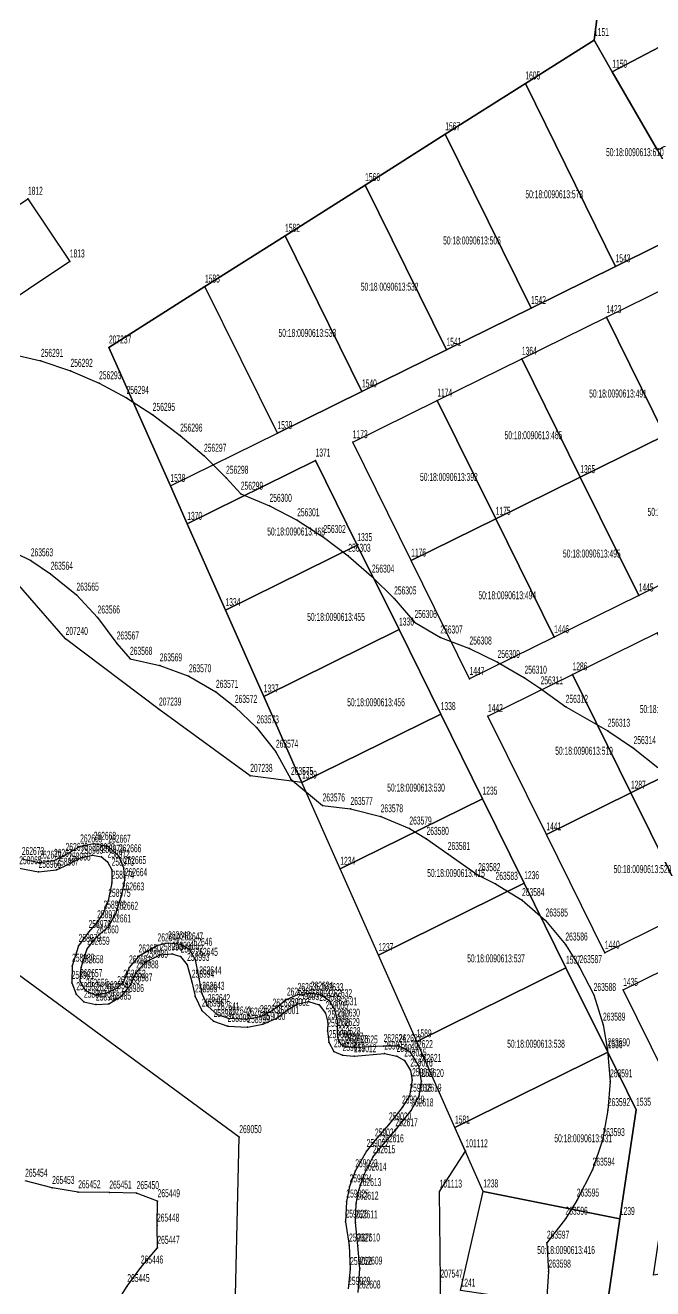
# Model space of a CAD drawing. Extents: x 1277570 to 1279623, y 422293 to 424918.
# Drawn here: x 1278223.4 to 1278389.7, y 422612.7 to 422947.8 of the extents above; entities that cross this region are included whole.
import ezdxf

# ---------------------------------------------------------------- set-up
doc = ezdxf.new("R2010")
doc.units = 0
doc.layers.get('0').update_dxf_attribs({"linetype": 'CONTINUOUS'})

# ---------------------------------------------------------------- blocks, each defined once
blk = doc.blocks.new('REGION1')
at = {"color": 7, "linetype": 'CONTINUOUS'}
blk.add_lwpolyline([(1278377.330001, 422606.44), (1278381.000001, 422631.179999), (1278385.300001, 422660.149998), (1278377.77, 422675.41), (1278366.700001, 422697.829998), (1278355.630001, 422720.250001), (1278344.570002, 422742.669999), (1278333.500002, 422765.090002), (1278322.439999, 422787.51), (1278311.379999, 422809.919998), (1278300.32, 422832.340001), (1278266.300002, 422815.549998), (1278261.829998, 422825.62), (1278290.199998, 422839.62), (1278312.610001, 422850.68), (1278335.030001, 422861.74), (1278357.45, 422872.800001), (1278379.859999, 422883.87), (1278402.289999, 422894.93), (1278447.119998, 422917.06), (1278436.400002, 422938.529998), (1278425.660001, 422960.000001)], dxfattribs=at)
for points in [[(1278355.019998, 422859.33), (1278377.440002, 422870.399999), (1278399.860001, 422881.469999), (1278422.280001, 422892.529999), (1278444.69, 422903.589999), (1278467.109999, 422914.659999), (1278489.529999, 422925.719999), (1278511.949998, 422936.779999), (1278527.439999, 422905.4), (1278542.93, 422874.010001), (1278520.510001, 422862.95), (1278498.090001, 422851.880001), (1278475.670002, 422840.820001), (1278453.250002, 422829.760001), (1278430.829998, 422818.7), (1278408.419999, 422807.630001), (1278385.989999, 422796.560001), (1278363.58, 422785.500001), (1278341.160001, 422774.440001), (1278325.67, 422805.820001), (1278310.189999, 422837.21), (1278332.599998, 422848.27)], [(1278390.870001, 422786.700002), (1278413.279999, 422797.770001), (1278435.709999, 422808.830001), (1278458.119998, 422819.890001), (1278480.549998, 422830.950002), (1278502.960002, 422842.020001), (1278525.370001, 422853.080001), (1278547.800001, 422864.150001), (1278563.290002, 422832.760002), (1278578.779998, 422801.369998), (1278556.349998, 422790.309998), (1278533.939999, 422779.249998), (1278511.52, 422768.179998), (1278489.1, 422757.119998), (1278466.680001, 422746.059998), (1278444.260001, 422734.999998), (1278421.850002, 422723.929998), (1278399.419998, 422712.859999), (1278377.009999, 422701.799999), (1278361.519998, 422733.190002), (1278346.030002, 422764.570002), (1278368.440001, 422775.630002)], [(1278426.709998, 422714.069999), (1278449.130002, 422725.129999), (1278471.550002, 422736.189999), (1278493.970001, 422747.249999), (1278516.390001, 422758.319999), (1278538.799999, 422769.379999), (1278561.229999, 422780.449998), (1278583.639998, 422791.509999), (1278601.34, 422755.639999), (1278619.050002, 422719.769999), (1278596.620002, 422708.709999), (1278574.209998, 422697.649999), (1278551.789999, 422686.579999), (1278529.38, 422675.509999), (1278506.95, 422664.449999), (1278484.530001, 422653.389999), (1278462.120002, 422642.329999), (1278439.700002, 422631.26), (1278418.759999, 422620.930002), (1278389.899998, 422616.249998), (1278396.689999, 422661.93), (1278381.869999, 422691.93), (1278404.289999, 422702.999999)]]:
    blk.add_lwpolyline(points, close=True, dxfattribs=at)

msp = doc.modelspace()

# ---------------------------------------------------------------- linework, layer by layer
at = {"color": 7, "linetype": 'CONTINUOUS'}
for points in [[(1278928.590002, 422296.199999), (1278272.21, 422313.72), (1278280.100001, 422652.879999), (1278114.470001, 422774.680002), (1277866.460001, 423219.000002), (1277891.869999, 423239.150001), (1277900.639998, 423248.799998), (1277891.869999, 423293.490002), (1277781.459999, 423492.419999), (1277686.81, 423574.800002), (1277715.729999, 423607.230001), (1277692.94, 423640.53), (1277730.620002, 423822.8), (1277756.040001, 423821.06), (1277827.020002, 423909.56)], [(1278376.359998, 422961.210001), (1278374.140002, 422943.900002), (1278355.939998, 422932.36), (1278334.709999, 422918.889999), (1278313.469999, 422905.419998), (1278292.239999, 422891.960002), (1278270.999999, 422878.490001), (1278245.549999, 422862.340001), (1278261.829998, 422825.62), (1278266.300002, 422815.549998), (1278276.430001, 422792.680001), (1278286.569999, 422769.799999), (1278296.719999, 422746.919998), (1278283, 422748.71), (1278258.809998, 422766.300002), (1278234.040001, 422785.029998), (1278211.450002, 422810.890002)], [(1278333.650001, 422589.959999), (1278333.429999, 422614.57), (1278333.220002, 422638.439999), (1278340.070001, 422649.130001), (1278337.279999, 422655.430001), (1278327.14, 422678.299998), (1278317.000001, 422701.179999), (1278306.859998, 422724.060001), (1278296.719999, 422746.919998), (1278286.569999, 422769.799999), (1278276.430001, 422792.680001), (1278266.300002, 422815.549998), (1278261.829998, 422825.62), (1278245.549999, 422862.340001), (1278270.999999, 422878.490001), (1278292.239999, 422891.960002), (1278313.469999, 422905.419998), (1278334.709999, 422918.889999), (1278355.939998, 422932.36), (1278374.140002, 422943.900002), (1278376.359998, 422961.210001)], [(1278215.229998, 422861.650001), (1278227.509999, 422858.790001), (1278235.340002, 422856.139999), (1278242.920001, 422852.859999), (1278250.209999, 422848.96), (1278257.149998, 422844.47), (1278264.42, 422838.959998), (1278270.74, 422833.620002), (1278276.589999, 422827.79), (1278280.499998, 422823.55), (1278288.109999, 422820.330001), (1278295.439999, 422816.499998), (1278302.41, 422812.069999), (1278308.999999, 422807.079998), (1278315.260001, 422801.560002), (1278321.149998, 422795.770002), (1278326.549998, 422789.519999), (1278333.400002, 422785.410001), (1278341.119999, 422782.480001), (1278348.580001, 422778.920002), (1278355.720001, 422774.749998), (1278359.979999, 422771.920002), (1278366.630002, 422767.02), (1278377.780001, 422760.680002), (1278384.64, 422756.069999), (1278391.099998, 422750.910002)], [(1278217.380001, 422809.479999), (1278224.820002, 422805.880002), (1278230.079999, 422802.319998), (1278236.929999, 422796.779999), (1278242.54, 422790.719999), (1278247.590001, 422783.819998), (1278251.119999, 422779.749999), (1278259.02, 422778.029998), (1278266.750002, 422775.130001), (1278273.900002, 422770.990001), (1278278.920002, 422767.010001), (1278284.680001, 422761.58), (1278289.810001, 422755.109999), (1278293.799999, 422747.879998), (1278302.190002, 422740.869998), (1278309.570001, 422739.929998), (1278317.589999, 422737.98), (1278325.189999, 422734.729998), (1278329.730001, 422732.000001), (1278335.359999, 422727.999998), (1278343.419999, 422722.369999), (1278348.030001, 422720.070001), (1278355.07, 422715.760001), (1278361.300001, 422710.339999), (1278366.550002, 422703.969998), (1278370.329999, 422697.97), (1278374.059998, 422690.600001), (1278376.530002, 422682.720002), (1278377.729998, 422675.920001), (1278378.4, 422667.690002), (1278377.800002, 422660.049999), (1278376.379999, 422652.099999), (1278373.780002, 422644.260002), (1278369.570002, 422636.050002), (1278366.569999, 422631.230001), (1278361.65, 422624.879999), (1278362.079998, 422617.210002), (1278361.48, 422607.980001)], [(1278311.620002, 422611.669998), (1278312.089998, 422618.02), (1278311.48, 422624.140001), (1278310.870001, 422630.249998), (1278311.089999, 422635.259998), (1278311.829999, 422638.830001), (1278313.199999, 422642.959998), (1278315.52, 422647.550002), (1278317.789999, 422650.449999), (1278321.500002, 422654.709998), (1278325.659999, 422659.969999), (1278327.790001, 422663.880002), (1278328.399999, 422667.780002), (1278327.739998, 422671.78), (1278325.49, 422675.439999), (1278322.439999, 422676.979999), (1278318.370001, 422677.06), (1278310.889998, 422676.680002), (1278308.349999, 422676.780001), (1278307.08, 422677.429998), (1278306.309998, 422678.88), (1278306.110001, 422681.319998), (1278306.149999, 422683.770002), (1278305.429999, 422686.769998), (1278304.090001, 422688.99), (1278301.790001, 422690.54), (1278299.060001, 422690.97), (1278295.570001, 422690.610001), (1278292.730001, 422689.359998), (1278288.939999, 422686.450001), (1278285.590001, 422684.759999), (1278282.030001, 422684.069999), (1278277.270001, 422684.370002), (1278274.22, 422685.459999), (1278271.74, 422687.670001), (1278270.249998, 422690.899999), (1278269.470001, 422695.010001), (1278268.490002, 422699.909998), (1278267.010001, 422702.569999), (1278264.589999, 422704.000001), (1278261.22, 422704.309998), (1278258.429998, 422703.740001), (1278253.380002, 422700.810001), (1278250.859999, 422697.899999), (1278249.360002, 422694.109998), (1278247.729998, 422692.430001), (1278244.809999, 422691.069999), (1278242.149999, 422690.489998), (1278239.419999, 422691.710002), (1278237.88, 422694.26), (1278238.170001, 422697.930002), (1278239.79, 422702.839998), (1278242.18, 422705.859999), (1278245.459999, 422708.78), (1278247.349998, 422712.130001), (1278248.96, 422717.259999), (1278249.759999, 422721.05), (1278249.479999, 422724.269999), (1278248.199999, 422727.379999), (1278245.39, 422729.920002), (1278241.509999, 422730.679998), (1278237.900001, 422729.989998), (1278234.050001, 422727.739998), (1278230.950002, 422726.159999), (1278227.08, 422725.690001), (1278222.440002, 422726.66)], [(1278311.620002, 422611.669998), (1278312.089998, 422618.02), (1278311.48, 422624.140001), (1278310.870001, 422630.249998), (1278311.089999, 422635.259998), (1278311.829999, 422638.830001), (1278313.199999, 422642.959998), (1278315.52, 422647.550002), (1278317.789999, 422650.449999), (1278321.500002, 422654.709998), (1278325.659999, 422659.969999), (1278327.790001, 422663.880002), (1278328.399999, 422667.780002), (1278327.739998, 422671.78), (1278325.49, 422675.439999), (1278322.439999, 422676.979999), (1278318.370001, 422677.06), (1278310.889998, 422676.680002), (1278308.349999, 422676.780001), (1278307.08, 422677.429998), (1278306.309998, 422678.88), (1278306.110001, 422681.319998), (1278306.149999, 422683.770002), (1278305.429999, 422686.769998), (1278304.090001, 422688.99), (1278301.790001, 422690.54), (1278299.060001, 422690.97), (1278295.570001, 422690.610001), (1278292.730001, 422689.359998), (1278288.939999, 422686.450001), (1278285.590001, 422684.759999), (1278282.030001, 422684.069999), (1278277.270001, 422684.370002), (1278274.22, 422685.459999), (1278271.74, 422687.670001), (1278270.249998, 422690.899999), (1278269.470001, 422695.010001), (1278268.490002, 422699.909998), (1278267.010001, 422702.569999), (1278264.589999, 422704.000001), (1278261.22, 422704.309998), (1278258.429998, 422703.740001), (1278253.380002, 422700.810001), (1278250.859999, 422697.899999), (1278249.360002, 422694.109998), (1278247.729998, 422692.430001), (1278244.809999, 422691.069999), (1278242.149999, 422690.489998), (1278239.419999, 422691.710002), (1278237.88, 422694.26), (1278238.170001, 422697.930002), (1278239.79, 422702.839998), (1278242.18, 422705.859999), (1278245.459999, 422708.78), (1278247.349998, 422712.130001), (1278248.96, 422717.259999), (1278249.759999, 422721.05), (1278249.479999, 422724.269999), (1278248.199999, 422727.379999), (1278245.39, 422729.920002), (1278241.509999, 422730.679998), (1278237.900001, 422729.989998), (1278234.050001, 422727.739998), (1278230.950002, 422726.159999), (1278227.08, 422725.690001), (1278222.440002, 422726.66)], [(1278221.76, 422724.210002), (1278226.900001, 422723.239998), (1278231.600002, 422723.829999), (1278234.76, 422725.180001), (1278238.119999, 422726.980002), (1278241.149999, 422727.670002), (1278243.570001, 422727.240002), (1278245.159998, 422725.919998), (1278246.259998, 422723.81), (1278246.269999, 422720.36), (1278245.359999, 422715.560002), (1278244.1, 422712.439998), (1278242.409998, 422709.870002), (1278240.139999, 422707.290001), (1278237.5, 422703.599999), (1278235.76, 422698.359998), (1278235.659999, 422693.800001), (1278236.890001, 422690.8), (1278238.920002, 422688.800001), (1278242.100001, 422688.04), (1278245.47, 422688.280001), (1278248.880001, 422690.309998), (1278251.14, 422693.120001), (1278252.769999, 422696.58), (1278255.290001, 422699.379999), (1278259.150002, 422701.289998), (1278262.260002, 422701.539999), (1278264.550002, 422700.769998), (1278266.270001, 422698.560001), (1278267.509999, 422694.109998), (1278268.36, 422690.209999), (1278270.159998, 422686.440002), (1278273.279999, 422683.680002), (1278277.039999, 422682.359998), (1278282.239998, 422682.06), (1278286.359998, 422682.869999), (1278290.029998, 422684.450002), (1278292.81, 422686.579999), (1278295.329998, 422688.159998), (1278298.439998, 422688.839998), (1278301.309999, 422687.969999), (1278302.96, 422685.760001), (1278303.550002, 422683.309998), (1278303.440001, 422681.080002), (1278303.839998, 422678.080001), (1278305.190001, 422675.640002), (1278307.480001, 422674.649999), (1278310.529998, 422674.340002), (1278318.579998, 422675.06), (1278321.82, 422674.409998), (1278323.860001, 422673.199998), (1278325.459998, 422670.540002), (1278325.919999, 422667.98), (1278325.189999, 422663.859999), (1278323.240002, 422660.73), (1278319.779998, 422656.259998), (1278316.06, 422652), (1278313.86, 422649.210001), (1278310.85, 422643.830002), (1278309.349999, 422639.819999), (1278308.490001, 422635.800002), (1278308.27, 422630.460001), (1278309.2, 422624.119998), (1278309.490001, 422617.889998), (1278308.950002, 422612.650001)], [(1278221.76, 422724.210002), (1278226.900001, 422723.239998), (1278231.600002, 422723.829999), (1278234.76, 422725.180001), (1278238.119999, 422726.980002), (1278241.149999, 422727.670002), (1278243.570001, 422727.240002), (1278245.159998, 422725.919998), (1278246.259998, 422723.81), (1278246.269999, 422720.36), (1278245.359999, 422715.560002), (1278244.1, 422712.439998), (1278242.409998, 422709.870002), (1278240.139999, 422707.290001), (1278237.5, 422703.599999), (1278235.76, 422698.359998), (1278235.659999, 422693.800001), (1278236.890001, 422690.8), (1278238.920002, 422688.800001), (1278242.100001, 422688.04), (1278245.47, 422688.280001), (1278248.880001, 422690.309998), (1278251.14, 422693.120001), (1278252.769999, 422696.58), (1278255.290001, 422699.379999), (1278259.150002, 422701.289998), (1278262.260002, 422701.539999), (1278264.550002, 422700.769998), (1278266.270001, 422698.560001), (1278267.509999, 422694.109998), (1278268.36, 422690.209999), (1278270.159998, 422686.440002), (1278273.279999, 422683.680002), (1278277.039999, 422682.359998), (1278282.239998, 422682.06), (1278286.359998, 422682.869999), (1278290.029998, 422684.450002), (1278292.81, 422686.579999), (1278295.329998, 422688.159998), (1278298.439998, 422688.839998), (1278301.309999, 422687.969999), (1278302.96, 422685.760001), (1278303.550002, 422683.309998), (1278303.440001, 422681.080002), (1278303.839998, 422678.080001), (1278305.190001, 422675.640002), (1278307.480001, 422674.649999), (1278310.529998, 422674.340002), (1278318.579998, 422675.06), (1278321.82, 422674.409998), (1278323.860001, 422673.199998), (1278325.459998, 422670.540002), (1278325.919999, 422667.98), (1278325.189999, 422663.859999), (1278323.240002, 422660.73), (1278319.779998, 422656.259998), (1278316.06, 422652), (1278313.86, 422649.210001), (1278310.85, 422643.830002), (1278309.349999, 422639.819999), (1278308.490001, 422635.800002), (1278308.27, 422630.460001), (1278309.2, 422624.119998), (1278309.490001, 422617.889998), (1278308.950002, 422612.650001)], [(1278246.899998, 422607.91), (1278250.41, 422613.379999), (1278254.000001, 422618.299999), (1278258.38, 422623.520002), (1278258.279999, 422629.410001), (1278258.449999, 422635.890002), (1278252.88, 422638.029998), (1278245.65, 422638.17), (1278237.389999, 422638.26), (1278230.480001, 422639.409998), (1278223.32, 422641.299999)]]:
    msp.add_lwpolyline(points, dxfattribs=at)
for points in [[(1278376.359998, 422961.210001), (1278414.629998, 422981.320002), (1278425.660001, 422960.000001), (1278378.980001, 422935.47), (1278374.140002, 422943.900002)], [(1278378.980001, 422935.47), (1278425.660001, 422960.000001), (1278436.400002, 422938.529998), (1278390.95, 422914.649999)], [(1278355.939998, 422932.36), (1278374.140002, 422943.900002), (1278378.980001, 422935.47), (1278390.95, 422914.649999), (1278402.289999, 422894.93), (1278379.859999, 422883.87)], [(1278334.709999, 422918.889999), (1278355.939998, 422932.36), (1278379.859999, 422883.87), (1278357.45, 422872.800001)], [(1278313.469999, 422905.419998), (1278334.709999, 422918.889999), (1278357.45, 422872.800001), (1278335.030001, 422861.74)], [(1278292.239999, 422891.960002), (1278313.469999, 422905.419998), (1278335.030001, 422861.74), (1278312.610001, 422850.68)], [(1278190.789999, 422879.579998), (1278224.060001, 422901.779999), (1278235.170002, 422885.150001), (1278201.9, 422862.940001)], [(1278270.999999, 422878.490001), (1278292.239999, 422891.960002), (1278312.610001, 422850.68), (1278290.199998, 422839.62)], [(1278377.440002, 422870.399999), (1278399.860001, 422881.469999), (1278415.340002, 422850.08), (1278392.929998, 422839.02)], [(1278355.019998, 422859.33), (1278377.440002, 422870.399999), (1278392.929998, 422839.02), (1278370.509999, 422827.95)], [(1278332.599998, 422848.27), (1278355.019998, 422859.33), (1278370.509999, 422827.95), (1278348.089999, 422816.89)], [(1278310.189999, 422837.21), (1278332.599998, 422848.27), (1278348.089999, 422816.89), (1278325.67, 422805.820001)], [(1278370.509999, 422827.95), (1278392.929998, 422839.02), (1278408.419999, 422807.630001), (1278385.989999, 422796.560001)], [(1278266.300002, 422815.549998), (1278300.32, 422832.340001), (1278311.379999, 422809.919998), (1278276.430001, 422792.680001)], [(1278348.089999, 422816.89), (1278370.509999, 422827.95), (1278385.989999, 422796.560001), (1278363.58, 422785.500001)], [(1278325.67, 422805.820001), (1278348.089999, 422816.89), (1278363.58, 422785.500001), (1278341.160001, 422774.440001)], [(1278276.430001, 422792.680001), (1278311.379999, 422809.919998), (1278322.439999, 422787.51), (1278286.569999, 422769.799999)], [(1278286.569999, 422769.799999), (1278322.439999, 422787.51), (1278333.500002, 422765.090002), (1278296.719999, 422746.919998)], [(1278368.440001, 422775.630002), (1278390.870001, 422786.700002), (1278406.360001, 422755.320002), (1278383.930001, 422744.249998)], [(1278346.030002, 422764.570002), (1278368.440001, 422775.630002), (1278383.930001, 422744.249998), (1278361.519998, 422733.190002)], [(1278296.719999, 422746.919998), (1278333.500002, 422765.090002), (1278344.570002, 422742.669999), (1278306.859998, 422724.060001)], [(1278383.930001, 422744.249998), (1278406.360001, 422755.320002), (1278421.850002, 422723.929998), (1278399.419998, 422712.859999)], [(1278361.519998, 422733.190002), (1278383.930001, 422744.249998), (1278399.419998, 422712.859999), (1278377.009999, 422701.799999)], [(1278306.859998, 422724.060001), (1278344.570002, 422742.669999), (1278355.630001, 422720.250001), (1278317.000001, 422701.179999)], [(1278317.000001, 422701.179999), (1278355.630001, 422720.250001), (1278366.700001, 422697.829998), (1278327.14, 422678.299998)], [(1278381.869999, 422691.93), (1278404.289999, 422702.999999), (1278422.000001, 422667.129999), (1278396.689999, 422661.93)], [(1278327.14, 422678.299998), (1278366.700001, 422697.829998), (1278377.77, 422675.41), (1278337.279999, 422655.430001)], [(1278337.279999, 422655.430001), (1278377.77, 422675.41), (1278385.300001, 422660.149998), (1278381.000001, 422631.179999), (1278344.789999, 422638.480002)], [(1278344.789999, 422638.480002), (1278381.000001, 422631.179999), (1278377.330001, 422606.44), (1278338.749999, 422612.169999)]]:
    msp.add_lwpolyline(points, close=True, dxfattribs=at)
at = {"color": 7}
for p in [(1278374.140002, 422943.900002), (1278378.980001, 422935.47), (1278355.939998, 422932.36), (1278334.709999, 422918.889999), (1278313.469999, 422905.419998), (1278224.060001, 422901.779999), (1278292.239999, 422891.960002), (1278235.170002, 422885.150001), (1278379.859999, 422883.87), (1278270.999999, 422878.490001), (1278357.45, 422872.800001), (1278377.440002, 422870.399999), (1278245.549999, 422862.340001), (1278335.030001, 422861.74), (1278227.509999, 422858.790001), (1278355.019998, 422859.33), (1278235.340002, 422856.139999), (1278242.920001, 422852.859999), (1278250.209999, 422848.96), (1278312.610001, 422850.68), (1278332.599998, 422848.27), (1278257.149998, 422844.47), (1278264.42, 422838.959998), (1278290.199998, 422839.62), (1278310.189999, 422837.21), (1278270.74, 422833.620002), (1278300.32, 422832.340001), (1278276.589999, 422827.79), (1278370.509999, 422827.95), (1278261.829998, 422825.62), (1278280.499998, 422823.55), (1278288.109999, 422820.330001), (1278266.300002, 422815.549998), (1278295.439999, 422816.499998), (1278348.089999, 422816.89), (1278302.41, 422812.069999), (1278311.379999, 422809.919998), (1278224.820002, 422805.880002), (1278308.999999, 422807.079998), (1278325.67, 422805.820001), (1278230.079999, 422802.319998), (1278315.260001, 422801.560002), (1278236.929999, 422796.779999), (1278321.149998, 422795.770002), (1278385.989999, 422796.560001), (1278276.430001, 422792.680001), (1278242.54, 422790.719999), (1278322.439999, 422787.51), (1278326.549998, 422789.519999), (1278234.040001, 422785.029998), (1278333.400002, 422785.410001), (1278363.58, 422785.500001), (1278247.590001, 422783.819998), (1278341.119999, 422782.480001), (1278251.119999, 422779.749999), (1278259.02, 422778.029998), (1278348.580001, 422778.920002), (1278266.750002, 422775.130001), (1278341.160001, 422774.440001), (1278355.720001, 422774.749998), (1278368.440001, 422775.630002), (1278273.900002, 422770.990001), (1278359.979999, 422771.920002), (1278286.569999, 422769.799999), (1278258.809998, 422766.300002), (1278278.920002, 422767.010001), (1278333.500002, 422765.090002), (1278346.030002, 422764.570002), (1278366.630002, 422767.02), (1278284.680001, 422761.58), (1278377.780001, 422760.680002), (1278289.810001, 422755.109999), (1278384.64, 422756.069999), (1278283, 422748.71), (1278293.799999, 422747.879998), (1278296.719999, 422746.919998), (1278383.930001, 422744.249998), (1278302.190002, 422740.869998), (1278344.570002, 422742.669999), (1278309.570001, 422739.929998), (1278317.589999, 422737.98), (1278325.189999, 422734.729998), (1278241.509999, 422730.679998), (1278329.730001, 422732.000001), (1278361.519998, 422733.190002), (1278234.050001, 422727.739998), (1278237.900001, 422729.989998), (1278241.149999, 422727.670002), (1278243.570001, 422727.240002), (1278245.39, 422729.920002), (1278248.199999, 422727.379999), (1278335.359999, 422727.999998), (1278227.08, 422725.690001), (1278230.950002, 422726.159999), (1278231.600002, 422723.829999), (1278234.76, 422725.180001), (1278238.119999, 422726.980002), (1278245.159998, 422725.919998), (1278246.259998, 422723.81), (1278249.479999, 422724.269999), (1278306.859998, 422724.060001), (1278226.900001, 422723.239998), (1278249.759999, 422721.05), (1278343.419999, 422722.369999), (1278246.269999, 422720.36), (1278248.96, 422717.259999), (1278348.030001, 422720.070001), (1278355.630001, 422720.250001), (1278245.359999, 422715.560002), (1278355.07, 422715.760001), (1278244.1, 422712.439998), (1278247.349998, 422712.130001), (1278240.139999, 422707.290001), (1278242.409998, 422709.870002), (1278245.459999, 422708.78), (1278361.300001, 422710.339999), (1278242.18, 422705.859999), (1278258.429998, 422703.740001), (1278261.22, 422704.309998), (1278264.589999, 422704.000001), (1278366.550002, 422703.969998), (1278237.5, 422703.599999), (1278239.79, 422702.839998), (1278253.380002, 422700.810001), (1278259.150002, 422701.289998), (1278262.260002, 422701.539999), (1278264.550002, 422700.769998), (1278267.010001, 422702.569999), (1278317.000001, 422701.179999), (1278377.009999, 422701.799999), (1278235.76, 422698.359998), (1278238.170001, 422697.930002), (1278250.859999, 422697.899999), (1278255.290001, 422699.379999), (1278266.270001, 422698.560001), (1278268.490002, 422699.909998), (1278366.700001, 422697.829998), (1278370.329999, 422697.97), (1278235.659999, 422693.800001), (1278237.88, 422694.26), (1278249.360002, 422694.109998), (1278252.769999, 422696.58), (1278267.509999, 422694.109998), (1278269.470001, 422695.010001), (1278236.890001, 422690.8), (1278239.419999, 422691.710002), (1278242.149999, 422690.489998), (1278244.809999, 422691.069999), (1278247.729998, 422692.430001), (1278248.880001, 422690.309998), (1278251.14, 422693.120001), (1278270.249998, 422690.899999), (1278295.570001, 422690.610001), (1278299.060001, 422690.97), (1278301.790001, 422690.54), (1278374.059998, 422690.600001), (1278381.869999, 422691.93), (1278238.920002, 422688.800001), (1278242.100001, 422688.04), (1278245.47, 422688.280001), (1278268.36, 422690.209999), (1278271.74, 422687.670001), (1278292.730001, 422689.359998), (1278295.329998, 422688.159998), (1278298.439998, 422688.839998), (1278301.309999, 422687.969999), (1278304.090001, 422688.99), (1278270.159998, 422686.440002), (1278273.279999, 422683.680002), (1278274.22, 422685.459999), (1278277.270001, 422684.370002), (1278282.030001, 422684.069999), (1278285.590001, 422684.759999), (1278288.939999, 422686.450001), (1278290.029998, 422684.450002), (1278292.81, 422686.579999), (1278302.96, 422685.760001), (1278305.429999, 422686.769998), (1278306.149999, 422683.770002), (1278277.039999, 422682.359998), (1278282.239998, 422682.06), (1278286.359998, 422682.869999), (1278303.440001, 422681.080002), (1278303.550002, 422683.309998), (1278306.110001, 422681.319998), (1278376.530002, 422682.720002), (1278303.839998, 422678.080001), (1278306.309998, 422678.88), (1278307.08, 422677.429998), (1278318.370001, 422677.06), (1278322.439999, 422676.979999), (1278327.14, 422678.299998), (1278305.190001, 422675.640002), (1278307.480001, 422674.649999), (1278308.349999, 422676.780001), (1278310.529998, 422674.340002), (1278310.889998, 422676.680002), (1278318.579998, 422675.06), (1278321.82, 422674.409998), (1278325.49, 422675.439999), (1278377.729998, 422675.920001), (1278377.77, 422675.41), (1278323.860001, 422673.199998), (1278325.459998, 422670.540002), (1278327.739998, 422671.78), (1278325.919999, 422667.98), (1278328.399999, 422667.780002), (1278378.4, 422667.690002), (1278325.189999, 422663.859999), (1278327.790001, 422663.880002), (1278323.240002, 422660.73), (1278385.300001, 422660.149998), (1278325.659999, 422659.969999), (1278377.800002, 422660.049999), (1278319.779998, 422656.259998), (1278321.500002, 422654.709998), (1278337.279999, 422655.430001), (1278280.100001, 422652.879999), (1278316.06, 422652), (1278317.789999, 422650.449999), (1278376.379999, 422652.099999), (1278313.86, 422649.210001), (1278315.52, 422647.550002), (1278340.070001, 422649.130001), (1278310.85, 422643.830002), (1278373.780002, 422644.260002), (1278313.199999, 422642.959998), (1278230.480001, 422639.409998), (1278237.389999, 422638.26), (1278245.65, 422638.17), (1278252.88, 422638.029998), (1278309.349999, 422639.819999), (1278311.829999, 422638.830001), (1278333.220002, 422638.439999), (1278344.789999, 422638.480002), (1278258.449999, 422635.890002), (1278308.490001, 422635.800002), (1278311.089999, 422635.259998), (1278369.570002, 422636.050002), (1278308.27, 422630.460001), (1278310.870001, 422630.249998), (1278366.569999, 422631.230001), (1278381.000001, 422631.179999), (1278258.279999, 422629.410001), (1278258.38, 422623.520002), (1278309.2, 422624.119998), (1278311.48, 422624.140001), (1278361.65, 422624.879999), (1278254.000001, 422618.299999), (1278309.490001, 422617.889998), (1278312.089998, 422618.02), (1278362.079998, 422617.210002), (1278250.41, 422613.379999), (1278333.429999, 422614.57)]:
    msp.add_point(p, dxfattribs=at)

# ---------------------------------------------------------------- block references
msp.add_blockref('REGION1', (0, 0), dxfattribs=at)

# ---------------------------------------------------------------- texts
at = {"color": 7, "width": 0.5}
for s, height, p in [('1151', 2.122557, (1278374.140002, 422944.972442)), ('1150', 2.122557, (1278378.980001, 422936.54244)), ('1605', 2.122557, (1278355.939998, 422933.43244)), ('1567', 2.122561, (1278334.709999, 422919.962441)), ('50:18:0090613:610', 2.122557, (1278377.334518, 422913.095987)), ('1566', 2.122561, (1278313.469999, 422906.49244)), ('1812', 2.122561, (1278224.060001, 422902.852441)), ('50:18:0090613:573', 2.122561, (1278355.956934, 422901.934862)), ('1582', 2.122557, (1278292.239999, 422893.032442)), ('50:18:0090613:506', 2.122557, (1278334.136895, 422889.670975)), ('1813', 2.122557, (1278235.170002, 422886.222441)), ('1543', 2.122557, (1278379.859999, 422884.94244)), ('1583', 2.122557, (1278270.999999, 422879.562442)), ('50:18:0090613:532', 2.122557, (1278312.315705, 422877.409518)), ('1542', 2.122557, (1278357.45, 422873.872441)), ('1423', 2.122561, (1278377.440002, 422871.472441)), ('207237', 2.122557, (1278245.549999, 422863.412441)), ('50:18:0090613:533', 2.122557, (1278290.495308, 422865.153558)), ('1541', 2.122557, (1278335.030001, 422862.812441)), ('256291', 2.122557, (1278227.509999, 422859.862441)), ('1364', 2.122557, (1278355.019998, 422860.40244)), ('256292', 2.122561, (1278235.340002, 422857.212441)), ('256293', 2.122561, (1278242.920001, 422853.932441)), ('256294', 2.122557, (1278250.209999, 422850.03244)), ('1540', 2.122557, (1278312.610001, 422851.752441)), ('1174', 2.122561, (1278332.599998, 422849.342441)), ('50:18:0090613:491', 2.122557, (1278372.850001, 422849.077443)), ('256295', 2.122561, (1278257.149998, 422845.542441)), ('256296', 2.122561, (1278264.42, 422840.03244)), ('1539', 2.122557, (1278290.199998, 422840.69244)), ('1173', 2.122561, (1278310.189999, 422838.282441)), ('50:18:0090613:465', 2.122557, (1278350.430002, 422838.01244)), ('256297', 2.122557, (1278270.74, 422834.692442)), ('1371', 2.122557, (1278300.32, 422833.412442)), ('256298', 2.122561, (1278276.589999, 422828.862441)), ('1365', 2.122557, (1278370.509999, 422829.022441)), ('1538', 2.122557, (1278261.829998, 422826.69244)), ('50:18:0090613:392', 2.122561, (1278328.012949, 422826.94842)), ('256299', 2.122557, (1278280.499998, 422824.62244)), ('256300', 2.122557, (1278288.109999, 422821.402441)), ('1370', 2.122557, (1278266.300002, 422816.622443)), ('256301', 2.122557, (1278295.439999, 422817.572443)), ('1175', 2.122557, (1278348.089999, 422817.96244)), ('50:18:0090613:496', 2.122557, (1278388.338201, 422817.691621)), ('50:18:0090613:468', 2.122557, (1278287.507139, 422812.474687)), ('256302', 2.122561, (1278302.41, 422813.142441)), ('1335', 2.122561, (1278311.379999, 422810.99244)), ('263563', 2.122557, (1278224.820002, 422806.952442)), ('256303', 2.122557, (1278308.999999, 422808.152443)), ('1176', 2.122557, (1278325.67, 422806.892441)), ('50:18:0090613:495', 2.122557, (1278365.916801, 422806.628264)), ('263564', 2.122557, (1278230.079999, 422803.392443)), ('256304', 2.122557, (1278315.260001, 422802.632442)), ('263565', 2.122561, (1278236.929999, 422797.85244)), ('256305', 2.122557, (1278321.149998, 422796.842442)), ('50:18:0090613:494', 2.122557, (1278343.500249, 422795.565642)), ('1445', 2.122557, (1278385.989999, 422797.632442)), ('1334', 2.122557, (1278276.430001, 422793.752441)), ('263566', 2.122561, (1278242.54, 422791.792441)), ('50:18:0090613:455', 2.122557, (1278298.101409, 422789.829755)), ('256306', 2.122561, (1278326.549998, 422790.59244)), ('207240', 2.122561, (1278234.040001, 422786.10244)), ('1336', 2.122557, (1278322.439999, 422788.58244)), ('256307', 2.122557, (1278333.400002, 422786.482442)), ('1446', 2.122557, (1278363.58, 422786.572441)), ('263567', 2.122561, (1278247.590001, 422784.89244)), ('256308', 2.122557, (1278341.119999, 422783.552441)), ('263568', 2.122561, (1278251.119999, 422780.82244)), ('263569', 2.122561, (1278259.02, 422779.10244)), ('256309', 2.122557, (1278348.580001, 422779.992442)), ('263570', 2.122557, (1278266.750002, 422776.202441)), ('1447', 2.122557, (1278341.160001, 422775.512441)), ('256310', 2.122557, (1278355.720001, 422775.822443)), ('1286', 2.122557, (1278368.440001, 422776.702442)), ('263571', 2.122557, (1278273.900002, 422772.062441)), ('256311', 2.122557, (1278359.979999, 422772.992442)), ('1337', 2.122561, (1278286.569999, 422770.872441)), ('207239', 2.122557, (1278258.809998, 422767.372442)), ('263572', 2.122557, (1278278.920002, 422768.082441)), ('50:18:0090613:456', 2.122557, (1278308.703591, 422767.184381)), ('1338', 2.122557, (1278333.500002, 422766.162442)), ('1442', 2.122557, (1278346.030002, 422765.642442)), ('256312', 2.122557, (1278366.630002, 422768.092441)), ('50:18:0090613:431', 2.122557, (1278386.275002, 422765.37744)), ('263573', 2.122557, (1278284.680001, 422762.65244)), ('256313', 2.122557, (1278377.780001, 422761.752442)), ('263574', 2.122561, (1278289.810001, 422756.182441)), ('256314', 2.122561, (1278384.64, 422757.14244)), ('50:18:0090613:519', 2.122557, (1278363.854998, 422754.312443)), ('207238', 2.122561, (1278283, 422749.782441)), ('263575', 2.122557, (1278293.799999, 422748.952443)), ('1339', 2.122557, (1278296.719999, 422747.992443)), ('1287', 2.122557, (1278383.930001, 422745.322443)), ('263576', 2.122557, (1278302.190002, 422741.942443)), ('50:18:0090613:530', 2.122561, (1278319.31153, 422744.541756)), ('1235', 2.122561, (1278344.570002, 422743.742441)), ('263577', 2.122557, (1278309.570001, 422741.002443)), ('263578', 2.122557, (1278317.589999, 422739.052441)), ('263579', 2.122561, (1278325.189999, 422735.80244)), ('262668', 2.122557, (1278241.509999, 422731.752443)), ('263580', 2.122557, (1278329.730001, 422733.072442)), ('1441', 2.122557, (1278361.519998, 422734.262443)), ('262670', 2.122557, (1278234.050001, 422728.812443)), ('262669', 2.122557, (1278237.900001, 422731.062443)), ('258970', 2.122557, (1278241.149999, 422728.742442)), ('258971', 2.122557, (1278243.570001, 422728.312442)), ('262667', 2.122557, (1278245.39, 422730.992442)), ('262666', 2.122561, (1278248.199999, 422728.45244)), ('263581', 2.122557, (1278335.359999, 422729.072443)), ('258965', 2.122557, (1278221.76, 422725.282442)), ('262673', 2.122557, (1278222.440002, 422727.732441)), ('262672', 2.122557, (1278227.08, 422726.762442)), ('262671', 2.122561, (1278230.950002, 422727.232441)), ('258968', 2.122557, (1278234.76, 422726.252441)), ('258969', 2.122557, (1278238.119999, 422728.052442)), ('258972', 2.122557, (1278245.159998, 422726.992443)), ('262665', 2.122561, (1278249.479999, 422725.34244)), ('1234', 2.122557, (1278306.859998, 422725.132441)), ('258966', 2.122557, (1278226.900001, 422724.312443)), ('258967', 2.122561, (1278231.600002, 422724.902441)), ('258973', 2.122557, (1278246.259998, 422724.88244)), ('262664', 2.122557, (1278249.759999, 422722.12244)), ('50:18:0090613:415', 2.122561, (1278329.910671, 422721.896504)), ('263582', 2.122561, (1278343.419999, 422723.44244)), ('50:18:0090613:520', 2.122557, (1278379.344999, 422722.927441)), ('258974', 2.122561, (1278246.269999, 422721.432441)), ('262663', 2.122561, (1278248.96, 422718.332441)), ('263583', 2.122557, (1278348.030001, 422721.142442)), ('1236', 2.122557, (1278355.630001, 422721.322441)), ('258975', 2.122557, (1278245.359999, 422716.632443)), ('263584', 2.122557, (1278355.07, 422716.832441)), ('258976', 2.122557, (1278244.1, 422713.512443)), ('262662', 2.122557, (1278247.349998, 422713.202441)), ('258978', 2.122557, (1278240.139999, 422708.362441)), ('258977', 2.122557, (1278242.409998, 422710.942442)), ('262661', 2.122561, (1278245.459999, 422709.852441)), ('263585', 2.122561, (1278361.300001, 422711.412441)), ('262660', 2.122561, (1278242.18, 422706.93244)), ('262648', 2.122561, (1278261.22, 422705.38244)), ('262647', 2.122557, (1278264.589999, 422705.072441)), ('263586', 2.122557, (1278366.550002, 422705.042443)), ('258979', 2.122561, (1278237.5, 422704.672441)), ('262659', 2.122561, (1278239.79, 422703.91244)), ('262650', 2.122557, (1278253.380002, 422701.882441)), ('262649', 2.122557, (1278258.429998, 422704.812442)), ('258990', 2.122557, (1278259.150002, 422702.362443)), ('258991', 2.122561, (1278262.260002, 422702.61244)), ('258992', 2.122557, (1278264.550002, 422701.842443)), ('262646', 2.122561, (1278267.010001, 422703.642441)), ('1237', 2.122561, (1278317.000001, 422702.252441)), ('1440', 2.122561, (1278377.009999, 422702.87244)), ('258980', 2.122557, (1278235.76, 422699.432443)), ('262658', 2.122557, (1278238.170001, 422699.002443)), ('262651', 2.122561, (1278250.859999, 422698.972441)), ('258989', 2.122561, (1278255.290001, 422700.45244)), ('258993', 2.122557, (1278266.270001, 422699.632441)), ('262645', 2.122557, (1278268.490002, 422700.982443)), ('50:18:0090613:537', 2.122557, (1278340.513428, 422699.247474)), ('1537', 2.122557, (1278366.700001, 422698.902443)), ('263587', 2.122557, (1278370.329999, 422699.04244)), ('258981', 2.122557, (1278235.659999, 422694.872442)), ('262657', 2.122561, (1278237.88, 422695.332441)), ('262652', 2.122561, (1278249.360002, 422695.18244)), ('258988', 2.122557, (1278252.769999, 422697.652441)), ('258994', 2.122561, (1278267.509999, 422695.18244)), ('262644', 2.122557, (1278269.470001, 422696.082442)), ('258982', 2.122557, (1278236.890001, 422691.87244)), ('262656', 2.122557, (1278239.419999, 422692.782442)), ('262655', 2.122557, (1278242.149999, 422691.562443)), ('262654', 2.122561, (1278244.809999, 422692.142441)), ('262653', 2.122557, (1278247.729998, 422693.502441)), ('258987', 2.122557, (1278251.14, 422694.192441)), ('262643', 2.122561, (1278270.249998, 422691.972441)), ('262635', 2.122557, (1278295.570001, 422691.682441)), ('262634', 2.122557, (1278299.060001, 422692.04244)), ('262633', 2.122557, (1278301.790001, 422691.61244)), ('263588', 2.122557, (1278374.059998, 422691.672442)), ('1435', 2.122561, (1278381.869999, 422693.002441)), ('258983', 2.122557, (1278238.920002, 422689.872441)), ('258984', 2.122561, (1278242.100001, 422689.112441)), ('258985', 2.122557, (1278245.47, 422689.352441)), ('258986', 2.122561, (1278248.880001, 422691.38244)), ('258995', 2.122561, (1278268.36, 422691.282441)), ('262642', 2.122557, (1278271.74, 422688.742441)), ('262636', 2.122561, (1278292.730001, 422690.43244)), ('259003', 2.122557, (1278295.329998, 422689.232443)), ('259004', 2.122561, (1278298.439998, 422689.91244)), ('259005', 2.122561, (1278301.309999, 422689.04244)), ('262632', 2.122561, (1278304.090001, 422690.062441)), ('258996', 2.122557, (1278270.159998, 422687.512442)), ('258997', 2.122557, (1278273.279999, 422684.752442)), ('262641', 2.122561, (1278274.22, 422686.53244)), ('262640', 2.122557, (1278277.270001, 422685.442442)), ('262639', 2.122561, (1278282.030001, 422685.142441)), ('262638', 2.122561, (1278285.590001, 422685.832441)), ('262637', 2.122557, (1278288.939999, 422687.522442)), ('259001', 2.122557, (1278290.029998, 422685.522442)), ('259002', 2.122561, (1278292.81, 422687.652441)), ('259006', 2.122557, (1278302.96, 422686.832442)), ('262631', 2.122557, (1278305.429999, 422687.842443)), ('262630', 2.122557, (1278306.149999, 422684.842442)), ('258998', 2.122557, (1278277.039999, 422683.432443)), ('258999', 2.122557, (1278282.239998, 422683.132441)), ('259000', 2.122561, (1278286.359998, 422683.94244)), ('259008', 2.122557, (1278303.440001, 422682.152442)), ('259007', 2.122561, (1278303.550002, 422684.38244)), ('262629', 2.122561, (1278306.110001, 422682.39244)), ('263589', 2.122557, (1278376.530002, 422683.792443)), ('259009', 2.122557, (1278303.839998, 422679.152441)), ('262628', 2.122561, (1278306.309998, 422679.952441)), ('262627', 2.122561, (1278307.08, 422678.50244)), ('262624', 2.122557, (1278318.370001, 422678.13244)), ('262623', 2.122561, (1278322.439999, 422678.052441)), ('1589', 2.122557, (1278327.14, 422679.372443)), ('259010', 2.122557, (1278305.190001, 422676.712442)), ('259011', 2.122561, (1278307.480001, 422675.722441)), ('262626', 2.122557, (1278308.349999, 422677.852441)), ('259012', 2.122557, (1278310.529998, 422675.412442)), ('262625', 2.122557, (1278310.889998, 422677.752442)), ('259013', 2.122557, (1278318.579998, 422676.132441)), ('259014', 2.122557, (1278321.82, 422675.482443)), ('262622', 2.122561, (1278325.49, 422676.51244)), ('50:18:0090613:538', 2.122557, (1278351.119038, 422676.601788)), ('263590', 2.122557, (1278377.729998, 422676.992441)), ('1536', 2.122557, (1278377.77, 422676.482441)), ('259015', 2.122557, (1278323.860001, 422674.272443)), ('259016', 2.122557, (1278325.459998, 422671.612442)), ('262621', 2.122557, (1278327.739998, 422672.852441)), ('259017', 2.122557, (1278325.919999, 422669.05244)), ('262620', 2.122557, (1278328.399999, 422668.852442)), ('263591', 2.122557, (1278378.4, 422668.762442)), ('259018', 2.122561, (1278325.189999, 422664.93244)), ('262619', 2.122557, (1278327.790001, 422664.952442)), ('259019', 2.122561, (1278323.240002, 422661.802441)), ('262618', 2.122561, (1278325.659999, 422661.04244)), ('263592', 2.122561, (1278377.800002, 422661.12244)), ('1535', 2.122557, (1278385.300001, 422661.222443)), ('259020', 2.122557, (1278319.779998, 422657.332443)), ('262617', 2.122557, (1278321.500002, 422655.782443)), ('1581', 2.122557, (1278337.279999, 422656.502441)), ('269050', 2.122561, (1278280.100001, 422653.95244)), ('259021', 2.122561, (1278316.06, 422653.072441)), ('262616', 2.122561, (1278317.789999, 422651.522441)), ('50:18:0090613:531', 2.122557, (1278363.631068, 422651.524453)), ('263593', 2.122561, (1278376.379999, 422653.17244)), ('259022', 2.122557, (1278313.86, 422650.282441)), ('262615', 2.122557, (1278315.52, 422648.622442)), ('101112', 2.122557, (1278340.070001, 422650.202441)), ('259023', 2.122557, (1278310.85, 422644.902442)), ('263594', 2.122557, (1278373.780002, 422645.332443)), ('265454', 2.122561, (1278223.32, 422642.37244)), ('262614', 2.122557, (1278313.199999, 422644.032443)), ('265453', 2.122557, (1278230.480001, 422640.482443)), ('265452', 2.122561, (1278237.389999, 422639.332441)), ('265451', 2.122561, (1278245.65, 422639.242441)), ('265450', 2.122557, (1278252.88, 422639.102443)), ('259024', 2.122561, (1278309.349999, 422640.892441)), ('262613', 2.122557, (1278311.829999, 422639.902442)), ('101113', 2.122561, (1278333.220002, 422639.512441)), ('1238', 2.122557, (1278344.789999, 422639.552442)), ('265449', 2.122557, (1278258.449999, 422636.962442)), ('259025', 2.122557, (1278308.490001, 422636.872442)), ('262612', 2.122557, (1278311.089999, 422636.332443)), ('263595', 2.122557, (1278369.570002, 422637.122443)), ('259026', 2.122557, (1278308.27, 422631.532441)), ('262611', 2.122557, (1278310.870001, 422631.322443)), ('263596', 2.122557, (1278366.569999, 422632.302441)), ('1239', 2.122561, (1278381.000001, 422632.252441)), ('265448', 2.122557, (1278258.279999, 422630.482442)), ('265447', 2.122557, (1278258.38, 422624.592442)), ('259027', 2.122557, (1278309.2, 422625.192443)), ('262610', 2.122557, (1278311.48, 422625.212442)), ('263597', 2.122561, (1278361.65, 422625.95244)), ('50:18:0090613:416', 2.122561, (1278359.086487, 422621.896721)), ('265446', 2.122561, (1278254.000001, 422619.372441)), ('259028', 2.122557, (1278309.490001, 422618.962443)), ('262609', 2.122557, (1278312.089998, 422619.092441)), ('263598', 2.122557, (1278362.079998, 422618.282443)), ('265445', 2.122561, (1278250.41, 422614.45244)), ('207547', 2.122557, (1278333.429999, 422615.64244)), ('259029', 2.122557, (1278308.950002, 422613.722441)), ('262608', 2.122557, (1278311.620002, 422612.742443)), ('1241', 2.122561, (1278338.749999, 422613.24244))]:
    msp.add_text(s, height=height, dxfattribs=at).set_placement(p)

doc.saveas('drawing.dxf')
